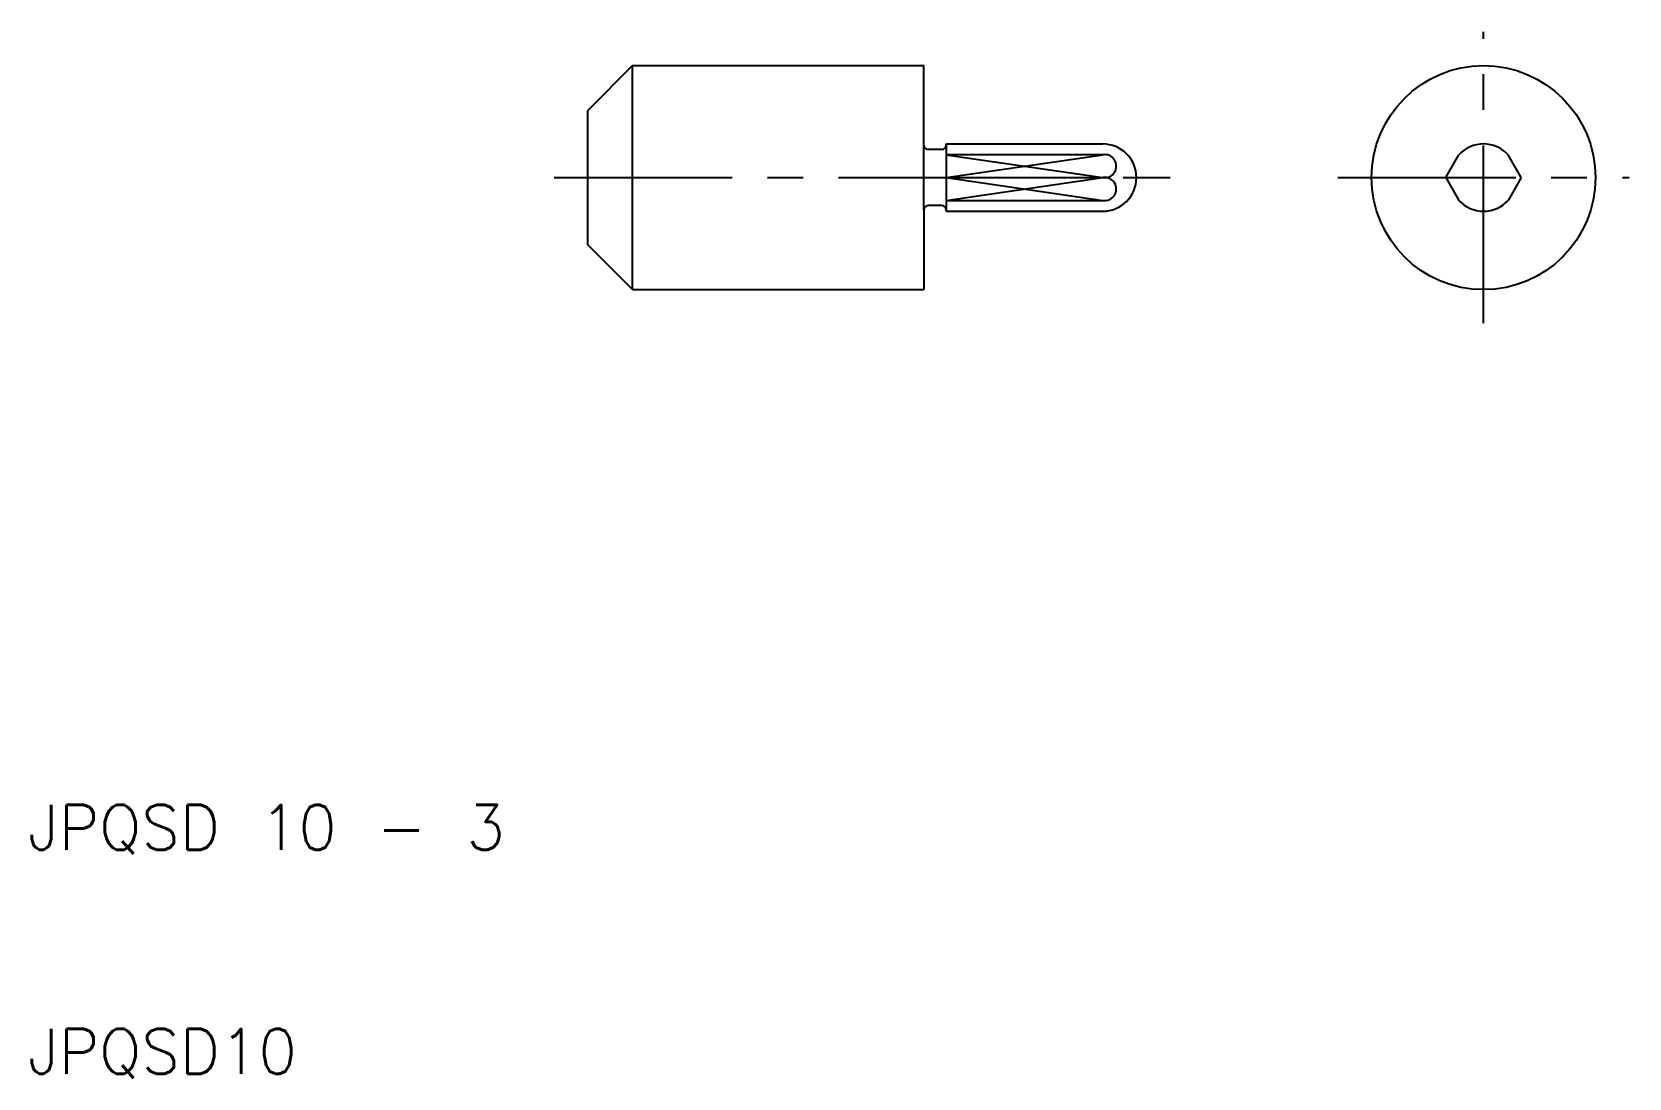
# Model space of a CAD drawing. Extents: x 10.2 to 81.5, y 9.8 to 56.5.
import ezdxf

# ---------------------------------------------------------------- set-up
doc = ezdxf.new("R2010")
doc.units = 0
doc.header["$LTSCALE"] = 0.25
doc.linetypes.add('CENTER', pattern=[50.8, 31.75, -6.35, 6.35, -6.35])
doc.layers.get('0').update_dxf_attribs({"linetype": 'CONTINUOUS'})
doc.layers.add('CENTER', color=1, linetype='CENTER')
doc.styles.get("Standard").update_dxf_attribs({"font": 'txt.shx', "bigfont": 'extfont.shx'})

msp = doc.modelspace()

# ---------------------------------------------------------------- linework, layer by layer
for p, q in [((37, 55), (35, 53)), ((37, 55), (50, 55)), ((37, 45), (37, 55)), ((37, 45), (37, 55)), ((50, 51.45), (50, 55)), ((35, 47), (35, 53)), ((50, 48.55), (50, 51.45)), ((51, 51.5), (58, 51.5)), ((51, 51.45), (51, 51.5)), ((51, 51.45), (51, 48.55)), ((50.8, 51.25), (50.2, 51.25)), ((58, 51.019804), (51, 51.019804)), ((73.311216, 50), (73.9, 51.019804)), ((76.688784, 50), (76.1, 51.019804)), ((51, 50), (58, 50)), ((73.311216, 50), (73.9, 48.980196)), ((76.688784, 50), (76.1, 48.980196)), ((50, 48.55), (50, 45)), ((50.8, 48.75), (50.2, 48.75)), ((51, 48.980196), (58, 48.980196)), ((51, 48.5), (51, 48.55)), ((51, 48.5), (58, 48.5)), ((37, 45), (35, 47)), ((37, 45), (50, 45))]:
    msp.add_line(p, q)
at = {"color": 3}
for p, q in [((51, 50), (58, 51.019804)), ((51, 51.019804), (58, 50)), ((51, 50), (58, 48.980196)), ((51, 48.980196), (58, 50))]:
    msp.add_line(p, q, dxfattribs=at)
msp.add_circle((75, 50), 5)
for centre, radius, start, end in [((50.2, 51.45), 0.2, 180, 270), ((50.8, 51.45), 0.2, 270, 0), ((58, 50), 1.5, 270, 90), ((75, 50), 1.5, 42.833428, 137.166572), ((58.084576, 50.511365), 0.515426, 262.802657, 99.444381), ((58.084576, 49.488635), 0.515426, 260.555619, 97.197343), ((50.2, 48.55), 0.2, 90, 180), ((50.8, 48.55), 0.2, 0, 90), ((75, 50), 1.5, 222.833428, 317.166572)]:
    msp.add_arc(centre, radius, start, end)
at = {"layer": 'CENTER', "color": 1, "linetype": 'CENTER'}
for p, q in [((75, 43.5), (75, 56.5)), ((33.5, 50), (61, 50)), ((68.5, 50), (81.5, 50))]:
    msp.add_line(p, q, dxfattribs=at)

# ---------------------------------------------------------------- texts
for s, p in [('JPQSD 10 - 3', (10, 20)), ('JPQSD10', (10, 10))]:
    msp.add_text(s, height=2).set_placement(p)

doc.saveas('drawing.dxf')
